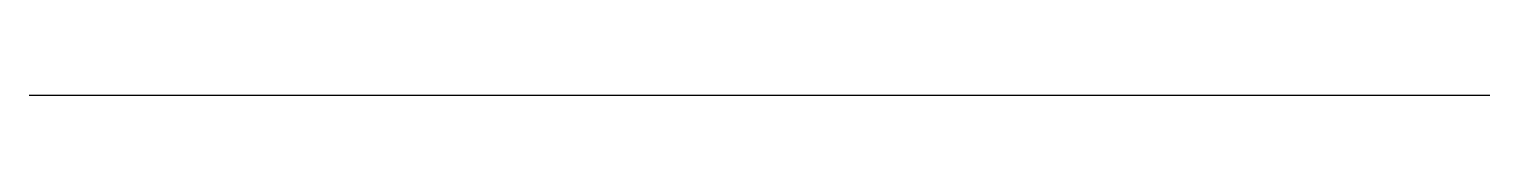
# Model space of a CAD drawing. Extents: x -5 to 5, y 5 to 5.
import ezdxf

# ---------------------------------------------------------------- set-up
doc = ezdxf.new("R2010")
doc.units = 0
doc.layers.get('0').update_dxf_attribs({"linetype": 'CONTINUOUS', "lineweight": 25})

msp = doc.modelspace()

# ---------------------------------------------------------------- linework, layer by layer
at = {"color": 1}
msp.add_line((-5, 5), (5, 5), dxfattribs=at)

doc.saveas('drawing.dxf')
